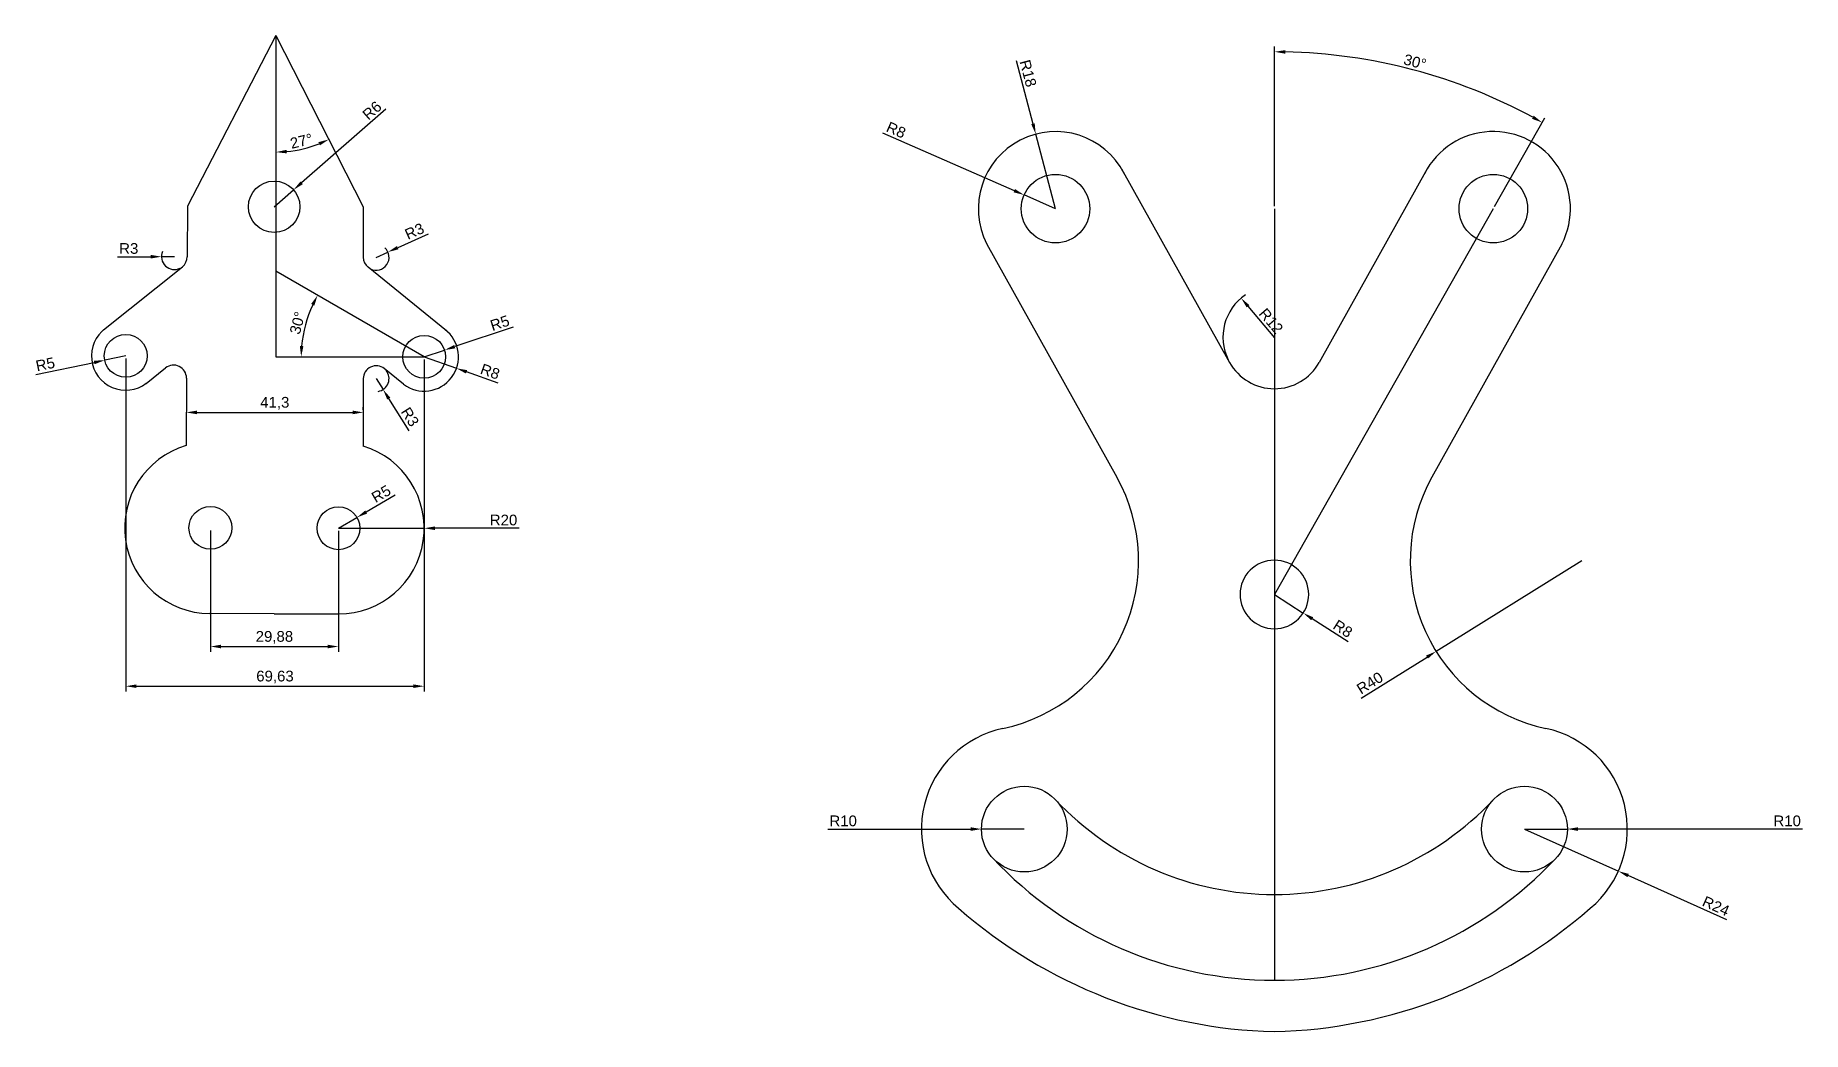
# Model space of a CAD drawing. Header units: millimetres. Extents: x 1460 to 1872, y 2441 to 2674.
import ezdxf

# ---------------------------------------------------------------- set-up
doc = ezdxf.new("R2010")
doc.units = ezdxf.units.MM
doc.styles.get("Standard").update_dxf_attribs({"font": 'arial.ttf'})
doc.dimstyles.new('ISO-25', dxfattribs={"dimtxt": 2.5, "dimasz": 2.5, "dimexe": 1.25, "dimexo": 0.625, "dimtad": 1, "dimtxsty": 'Standard', "dimcen": 2.5, "dimadec": 0, "dimazin": 0, "dimtfac": 1, "dimtmove": 0, "dimatfit": 3, "dimfxl": 1, "dimarcsym": 0})

# ---------------------------------------------------------------- blocks, each defined once
blk = doc.blocks.new('*D2')
at = {"color": 0, "lineweight": -2, "transparency": 16777216}
for p, q in [((1541.44, 2656.71), (1521.76, 2639.53)), ((1515.36, 2633.94), (1519.88, 2637.89))]:
    blk.add_line(p, q, dxfattribs=at)
at = {"color": 0, "transparency": 16777216}
blk.add_solid([(1521.49, 2639.85), (1522.04, 2639.22), (1519.88, 2637.89)], dxfattribs=at)
at = {"layer": 'Defpoints', "color": 0, "transparency": 16777216}
for p in [(1519.88, 2637.89), (1515.36, 2633.94)]:
    blk.add_point(p, dxfattribs=at)
at = {"color": 0, "transparency": 16777216, "insert": (1538.2, 2656.4), "char_height": 2.5, "attachment_point": 5, "rotation": 41.1202}
blk.add_mtext('R6', dxfattribs=at)
blk = doc.blocks.new('*D3')
at = {"color": 0, "lineweight": -2, "transparency": 16777216}
for p, q in [((1551.28, 2627.57), (1544.18, 2624.4)), ((1539.16, 2622.15), (1541.89, 2623.38))]:
    blk.add_line(p, q, dxfattribs=at)
blk.add_arc((1539.16, 2622.15), 3, 242.966, 47.9696, dxfattribs=at)
at = {"color": 0, "transparency": 16777216}
blk.add_solid([(1544.01, 2624.78), (1544.35, 2624.02), (1541.89, 2623.38)], dxfattribs=at)
at = {"layer": 'Defpoints', "color": 0, "transparency": 16777216}
for p in [(1539.16, 2622.15), (1541.89, 2623.38)]:
    blk.add_point(p, dxfattribs=at)
at = {"color": 0, "transparency": 16777216, "insert": (1548.09, 2628.23), "char_height": 2.5, "attachment_point": 5, "rotation": 24.0964}
blk.add_mtext('R3', dxfattribs=at)
blk = doc.blocks.new('*D4')
at = {"color": 0, "lineweight": -2, "transparency": 16777216}
for p, q in [((1571.11, 2605.84), (1557.48, 2601.31)), ((1550.36, 2598.94), (1555.11, 2600.52))]:
    blk.add_line(p, q, dxfattribs=at)
at = {"color": 0, "transparency": 16777216}
blk.add_solid([(1557.35, 2601.7), (1557.61, 2600.91), (1555.11, 2600.52)], dxfattribs=at)
at = {"layer": 'Defpoints', "color": 0, "transparency": 16777216}
for p in [(1550.36, 2598.94), (1555.11, 2600.52)]:
    blk.add_point(p, dxfattribs=at)
at = {"color": 0, "transparency": 16777216, "insert": (1568, 2606.81), "char_height": 2.5, "attachment_point": 5, "rotation": 18.3869}
blk.add_mtext('R5', dxfattribs=at)
blk = doc.blocks.new('*D5')
at = {"color": 0, "lineweight": -2, "transparency": 16777216}
for p, q in [((1550.36, 2598.94), (1557.9, 2596.26)), ((1567.59, 2592.82), (1560.25, 2595.43))]:
    blk.add_line(p, q, dxfattribs=at)
at = {"color": 0, "transparency": 16777216}
blk.add_solid([(1560.39, 2595.82), (1560.11, 2595.03), (1557.9, 2596.26)], dxfattribs=at)
at = {"layer": 'Defpoints', "color": 0, "transparency": 16777216}
for p in [(1550.36, 2598.94), (1557.9, 2596.26)]:
    blk.add_point(p, dxfattribs=at)
at = {"color": 0, "transparency": 16777216, "insert": (1565.74, 2595.49), "char_height": 2.5, "attachment_point": 5, "rotation": 340.4269}
blk.add_mtext('R8', dxfattribs=at)
blk = doc.blocks.new('*D6')
at = {"color": 0, "lineweight": -2, "transparency": 16777216}
for p, q in [((1539.16, 2593.85), (1540.76, 2591.32)), ((1546.85, 2581.67), (1542.09, 2589.2))]:
    blk.add_line(p, q, dxfattribs=at)
blk.add_arc((1539.16, 2593.85), 3, 278.4033, 39.0927, dxfattribs=at)
at = {"color": 0, "transparency": 16777216}
blk.add_solid([(1542.45, 2589.43), (1541.74, 2588.98), (1540.76, 2591.32)], dxfattribs=at)
at = {"layer": 'Defpoints', "color": 0, "transparency": 16777216}
for p in [(1539.16, 2593.85), (1540.76, 2591.32)]:
    blk.add_point(p, dxfattribs=at)
at = {"color": 0, "transparency": 16777216, "insert": (1547.05, 2584.92), "char_height": 2.5, "attachment_point": 5, "rotation": 302.2765}
blk.add_mtext('R3', dxfattribs=at)
blk = doc.blocks.new('*D7')
at = {"color": 0, "lineweight": -2, "transparency": 16777216}
for p, q in [((1543.57, 2566.67), (1536.83, 2562.73)), ((1530.36, 2558.94), (1534.68, 2561.47))]:
    blk.add_line(p, q, dxfattribs=at)
at = {"color": 0, "transparency": 16777216}
blk.add_solid([(1536.62, 2563.09), (1537.04, 2562.37), (1534.68, 2561.47)], dxfattribs=at)
at = {"layer": 'Defpoints', "color": 0, "transparency": 16777216}
for p in [(1534.68, 2561.47), (1530.36, 2558.94)]:
    blk.add_point(p, dxfattribs=at)
at = {"color": 0, "transparency": 16777216, "insert": (1540.32, 2566.97), "char_height": 2.5, "attachment_point": 5, "rotation": 30.3405}
blk.add_mtext('R5', dxfattribs=at)
blk = doc.blocks.new('*D8')
at = {"color": 0, "lineweight": -2, "transparency": 16777216}
for p, q in [((1530.36, 2558.94), (1550.36, 2558.94)), ((1572.48, 2558.94), (1552.86, 2558.94))]:
    blk.add_line(p, q, dxfattribs=at)
at = {"color": 0, "transparency": 16777216}
blk.add_solid([(1552.86, 2559.36), (1552.86, 2558.53), (1550.36, 2558.94)], dxfattribs=at)
at = {"layer": 'Defpoints', "color": 0, "transparency": 16777216}
for p in [(1530.36, 2558.94), (1550.36, 2558.94)]:
    blk.add_point(p, dxfattribs=at)
at = {"color": 0, "transparency": 16777216, "insert": (1568.87, 2560.85), "char_height": 2.5, "attachment_point": 5}
blk.add_mtext('R20', dxfattribs=at)
blk = doc.blocks.new('*D9')
at = {"color": 0, "lineweight": -2, "transparency": 16777216}
for p, q in [((1459.76, 2594.8), (1473.39, 2597.63)), ((1480.73, 2599.16), (1475.84, 2598.14))]:
    blk.add_line(p, q, dxfattribs=at)
at = {"color": 0, "transparency": 16777216}
blk.add_solid([(1473.3, 2598.04), (1473.47, 2597.22), (1475.84, 2598.14)], dxfattribs=at)
at = {"layer": 'Defpoints', "color": 0, "transparency": 16777216}
for p in [(1475.84, 2598.14), (1480.73, 2599.16)]:
    blk.add_point(p, dxfattribs=at)
at = {"color": 0, "transparency": 16777216, "insert": (1461.97, 2597.2), "char_height": 2.5, "attachment_point": 5, "rotation": 11.7389}
blk.add_mtext('R5', dxfattribs=at)
blk = doc.blocks.new('*D10')
at = {"color": 0, "lineweight": -2, "transparency": 16777216}
for p, q in [((1478.8, 2622.3), (1486.58, 2622.3)), ((1492.08, 2622.3), (1489.08, 2622.3))]:
    blk.add_line(p, q, dxfattribs=at)
blk.add_arc((1492.08, 2622.3), 3, 156.1268, 296.6812, dxfattribs=at)
at = {"color": 0, "transparency": 16777216}
blk.add_solid([(1486.58, 2622.71), (1486.58, 2621.88), (1489.08, 2622.3)], dxfattribs=at)
at = {"layer": 'Defpoints', "color": 0, "transparency": 16777216}
for p in [(1489.08, 2622.3), (1492.08, 2622.3)]:
    blk.add_point(p, dxfattribs=at)
at = {"color": 0, "transparency": 16777216, "insert": (1481.44, 2624.2), "char_height": 2.5, "attachment_point": 5}
blk.add_mtext('R3', dxfattribs=at)
blk = doc.blocks.new('*D11')
at = {"color": 0, "lineweight": -2, "transparency": 16777216}
for p, q in [((1480.73, 2598.53), (1480.73, 2520.84)), ((1550.36, 2598.32), (1550.36, 2520.84)), ((1483.23, 2522.09), (1547.86, 2522.09))]:
    blk.add_line(p, q, dxfattribs=at)
at = {"color": 0, "transparency": 16777216}
for points in [[(1483.23, 2522.51), (1483.23, 2521.68), (1480.73, 2522.09)], [(1547.86, 2522.51), (1547.86, 2521.68), (1550.36, 2522.09)]]:
    blk.add_solid(points, dxfattribs=at)
at = {"layer": 'Defpoints', "color": 0, "transparency": 16777216}
for p in [(1480.73, 2599.16), (1550.36, 2598.94), (1550.36, 2522.09)]:
    blk.add_point(p, dxfattribs=at)
at = {"color": 0, "transparency": 16777216, "insert": (1515.55, 2524.22), "char_height": 2.5, "attachment_point": 5}
blk.add_mtext('69,63', dxfattribs=at)
blk = doc.blocks.new('*D12')
at = {"color": 0, "lineweight": -2, "transparency": 16777216}
for p, q in [((1500.48, 2558.41), (1500.48, 2530.1)), ((1530.36, 2558.32), (1530.36, 2530.1)), ((1502.98, 2531.35), (1527.86, 2531.35))]:
    blk.add_line(p, q, dxfattribs=at)
at = {"color": 0, "transparency": 16777216}
for points in [[(1502.98, 2531.77), (1502.98, 2530.93), (1500.48, 2531.35)], [(1527.86, 2531.77), (1527.86, 2530.93), (1530.36, 2531.35)]]:
    blk.add_solid(points, dxfattribs=at)
at = {"layer": 'Defpoints', "color": 0, "transparency": 16777216}
for p in [(1500.48, 2559.04), (1530.36, 2558.94), (1530.36, 2531.35)]:
    blk.add_point(p, dxfattribs=at)
at = {"color": 0, "transparency": 16777216, "insert": (1515.42, 2533.48), "char_height": 2.5, "attachment_point": 5}
blk.add_mtext('29,88', dxfattribs=at)
blk = doc.blocks.new('*D13')
at = {"color": 0, "lineweight": -2, "transparency": 16777216}
blk.add_arc((1550.36, 2598.94), 28.7, 154.9917, 175.0119, dxfattribs=at)
at = {"color": 0, "transparency": 16777216}
for points in [[(1523.98, 2611.27), (1524.72, 2610.89), (1525.5, 2613.3)], [(1522.18, 2601.42), (1521.35, 2601.46), (1521.66, 2598.94)]]:
    blk.add_solid(points, dxfattribs=at)
at = {"layer": 'Defpoints', "color": 0, "transparency": 16777216}
for p in [(1515.78, 2618.91), (1523.39, 2608.76), (1515.78, 2598.94), (1550.36, 2598.94), (1550.36, 2598.94)]:
    blk.add_point(p, dxfattribs=at)
at = {"color": 0, "transparency": 16777216, "insert": (1520.8, 2606.86), "char_height": 2.5, "attachment_point": 5, "rotation": 75.0018}
blk.add_mtext('30°', dxfattribs=at)
blk = doc.blocks.new('*D14')
at = {"color": 0, "lineweight": -2, "transparency": 16777216}
blk.add_arc((1515.78, 2673.94), 27.24, 275.2598, 291.7402, dxfattribs=at)
at = {"color": 0, "transparency": 16777216}
for points in [[(1518.29, 2646.4), (1518.25, 2647.23), (1515.78, 2646.7)], [(1525.69, 2649.02), (1526.04, 2648.26), (1528.14, 2649.67)]]:
    blk.add_solid(points, dxfattribs=at)
at = {"layer": 'Defpoints', "color": 0, "transparency": 16777216}
for p in [(1515.78, 2673.94), (1515.78, 2673.94), (1520.04, 2647.03), (1515.78, 2633.94), (1536.16, 2633.94)]:
    blk.add_point(p, dxfattribs=at)
at = {"color": 0, "transparency": 16777216, "insert": (1521.7, 2649.28), "char_height": 2.5, "attachment_point": 5, "rotation": 13.5}
blk.add_mtext('27°', dxfattribs=at)
blk = doc.blocks.new('*D15')
at = {"color": 0, "lineweight": -2, "transparency": 16777216}
for p, q in [((1494.85, 2585.47), (1494.85, 2584.72)), ((1497.35, 2585.97), (1533.66, 2585.97)), ((1536.16, 2586.59), (1536.16, 2587.22))]:
    blk.add_line(p, q, dxfattribs=at)
at = {"color": 0, "transparency": 16777216}
for points in [[(1497.35, 2586.39), (1497.35, 2585.55), (1494.85, 2585.97)], [(1533.66, 2586.39), (1533.66, 2585.55), (1536.16, 2585.97)]]:
    blk.add_solid(points, dxfattribs=at)
at = {"layer": 'Defpoints', "color": 0, "transparency": 16777216}
for p in [(1494.85, 2586.1), (1536.16, 2585.97), (1536.16, 2585.97)]:
    blk.add_point(p, dxfattribs=at)
at = {"color": 0, "transparency": 16777216, "insert": (1515.51, 2588.1), "char_height": 2.5, "attachment_point": 5}
blk.add_mtext('41,3', dxfattribs=at)
blk = doc.blocks.new('*D18')
at = {"color": 0, "lineweight": -2, "transparency": 16777216}
for p, q in [((1748.72, 2634.12), (1748.72, 2671.35)), ((1800.07, 2634.04), (1811.79, 2654.7))]:
    blk.add_line(p, q, dxfattribs=at)
blk.add_arc((1748.72, 2543.53), 126.56, 61.5606, 88.8682, dxfattribs=at)
at = {"color": 0, "transparency": 16777216}
for points in [[(1751.21, 2669.66), (1751.22, 2670.49), (1748.72, 2670.1)], [(1809.19, 2655.19), (1808.79, 2654.46), (1811.18, 2653.61)]]:
    blk.add_solid(points, dxfattribs=at)
at = {"layer": 'Defpoints', "color": 0, "transparency": 16777216}
for p in [(1791.41, 2662.68), (1748.72, 2633.5), (1799.77, 2633.5), (1748.7, 2543.5), (1748.72, 2453.5)]:
    blk.add_point(p, dxfattribs=at)
at = {"color": 0, "transparency": 16777216, "insert": (1781.5, 2667.75), "char_height": 2.5, "attachment_point": 5, "rotation": 345.2144}
blk.add_mtext('30°', dxfattribs=at)
blk = doc.blocks.new('*D19')
at = {"color": 0, "lineweight": -2, "transparency": 16777216}
for p, q in [((1657.27, 2651.17), (1688.01, 2637.71)), ((1697.63, 2633.5), (1690.3, 2636.71))]:
    blk.add_line(p, q, dxfattribs=at)
at = {"color": 0, "transparency": 16777216}
blk.add_solid([(1688.18, 2638.09), (1687.85, 2637.33), (1690.3, 2636.71)], dxfattribs=at)
at = {"layer": 'Defpoints', "color": 0, "transparency": 16777216}
for p in [(1690.3, 2636.71), (1697.63, 2633.5)]:
    blk.add_point(p, dxfattribs=at)
at = {"color": 0, "transparency": 16777216, "insert": (1660.45, 2651.85), "char_height": 2.5, "attachment_point": 5, "rotation": 336.3575}
blk.add_mtext('R8', dxfattribs=at)
blk = doc.blocks.new('*D20')
at = {"color": 0, "lineweight": -2, "transparency": 16777216}
for p, q in [((1688.46, 2668.08), (1692.38, 2653.31)), ((1697.63, 2633.5), (1693.02, 2650.9))]:
    blk.add_line(p, q, dxfattribs=at)
at = {"color": 0, "transparency": 16777216}
blk.add_solid([(1692.78, 2653.42), (1691.98, 2653.21), (1693.02, 2650.9)], dxfattribs=at)
at = {"layer": 'Defpoints', "color": 0, "transparency": 16777216}
for p in [(1693.02, 2650.9), (1697.63, 2633.5)]:
    blk.add_point(p, dxfattribs=at)
at = {"color": 0, "transparency": 16777216, "insert": (1691.23, 2665.07), "char_height": 2.5, "attachment_point": 5, "rotation": 284.8456}
blk.add_mtext('R18', dxfattribs=at)
blk = doc.blocks.new('*D21')
at = {"color": 0, "lineweight": -2, "transparency": 16777216}
blk.add_line((1748.83, 2603.35), (1742.54, 2610.73), dxfattribs=at)
blk.add_arc((1748.7, 2603.5), 12, 124.4085, 206.1618, dxfattribs=at)
at = {"color": 0, "transparency": 16777216}
blk.add_solid([(1742.86, 2611), (1742.23, 2610.46), (1740.92, 2612.64)], dxfattribs=at)
at = {"layer": 'Defpoints', "color": 0, "transparency": 16777216}
for p in [(1740.92, 2612.64), (1748.7, 2603.5)]:
    blk.add_point(p, dxfattribs=at)
at = {"color": 0, "transparency": 16777216, "insert": (1747.93, 2607.31), "char_height": 2.5, "attachment_point": 5, "rotation": 310.3769}
blk.add_mtext('R12', dxfattribs=at)
blk = doc.blocks.new('*D22')
at = {"color": 0, "lineweight": -2, "transparency": 16777216}
for p, q in [((1820.38, 2551.35), (1786.42, 2530.21)), ((1768.91, 2519.31), (1784.3, 2528.89))]:
    blk.add_line(p, q, dxfattribs=at)
at = {"color": 0, "transparency": 16777216}
blk.add_solid([(1784.08, 2529.25), (1784.52, 2528.54), (1786.42, 2530.21)], dxfattribs=at)
at = {"layer": 'Defpoints', "color": 0, "transparency": 16777216}
for p in [(1820.38, 2551.35), (1786.42, 2530.21)]:
    blk.add_point(p, dxfattribs=at)
at = {"color": 0, "transparency": 16777216, "insert": (1770.97, 2522.83), "char_height": 2.5, "attachment_point": 5, "rotation": 31.9042}
blk.add_mtext('R40', dxfattribs=at)
blk = doc.blocks.new('*D23')
at = {"color": 0, "lineweight": -2, "transparency": 16777216}
for p, q in [((1807.04, 2488.76), (1828.94, 2478.94)), ((1854.23, 2467.61), (1831.22, 2477.92))]:
    blk.add_line(p, q, dxfattribs=at)
at = {"color": 0, "transparency": 16777216}
blk.add_solid([(1831.39, 2478.3), (1831.05, 2477.54), (1828.94, 2478.94)], dxfattribs=at)
at = {"layer": 'Defpoints', "color": 0, "transparency": 16777216}
for p in [(1807.04, 2488.76), (1828.94, 2478.94)]:
    blk.add_point(p, dxfattribs=at)
at = {"color": 0, "transparency": 16777216, "insert": (1851.71, 2470.8), "char_height": 2.5, "attachment_point": 5, "rotation": 335.8619}
blk.add_mtext('R24', dxfattribs=at)
blk = doc.blocks.new('*D24')
at = {"color": 0, "lineweight": -2, "transparency": 16777216}
for p, q in [((1807.04, 2488.76), (1817.04, 2488.76)), ((1871.93, 2488.76), (1819.54, 2488.76))]:
    blk.add_line(p, q, dxfattribs=at)
at = {"color": 0, "transparency": 16777216}
blk.add_solid([(1819.54, 2489.18), (1819.54, 2488.34), (1817.04, 2488.76)], dxfattribs=at)
at = {"layer": 'Defpoints', "color": 0, "transparency": 16777216}
for p in [(1807.04, 2488.76), (1817.04, 2488.76)]:
    blk.add_point(p, dxfattribs=at)
at = {"color": 0, "transparency": 16777216, "insert": (1868.32, 2490.66), "char_height": 2.5, "attachment_point": 5}
blk.add_mtext('R10', dxfattribs=at)
blk = doc.blocks.new('*D25')
at = {"color": 0, "lineweight": -2, "transparency": 16777216}
for p, q in [((1748.7, 2543.5), (1755.43, 2539.17)), ((1765.87, 2532.46), (1757.53, 2537.82))]:
    blk.add_line(p, q, dxfattribs=at)
at = {"color": 0, "transparency": 16777216}
blk.add_solid([(1757.76, 2538.17), (1757.31, 2537.47), (1755.43, 2539.17)], dxfattribs=at)
at = {"layer": 'Defpoints', "color": 0, "transparency": 16777216}
for p in [(1748.7, 2543.5), (1755.43, 2539.17)]:
    blk.add_point(p, dxfattribs=at)
at = {"color": 0, "transparency": 16777216, "insert": (1764.67, 2535.49), "char_height": 2.5, "attachment_point": 5, "rotation": 327.275}
blk.add_mtext('R8', dxfattribs=at)
blk = doc.blocks.new('*D26')
at = {"color": 0, "lineweight": -2, "transparency": 16777216}
for p, q in [((1644.49, 2488.76), (1677.86, 2488.76)), ((1690.36, 2488.76), (1680.36, 2488.76))]:
    blk.add_line(p, q, dxfattribs=at)
at = {"color": 0, "transparency": 16777216}
blk.add_solid([(1677.86, 2489.18), (1677.86, 2488.34), (1680.36, 2488.76)], dxfattribs=at)
at = {"layer": 'Defpoints', "color": 0, "transparency": 16777216}
for p in [(1680.36, 2488.76), (1690.36, 2488.76)]:
    blk.add_point(p, dxfattribs=at)
at = {"color": 0, "transparency": 16777216, "insert": (1648.1, 2490.66), "char_height": 2.5, "attachment_point": 5}
blk.add_mtext('R10', dxfattribs=at)

msp = doc.modelspace()

# ---------------------------------------------------------------- linework, layer by layer
for p, q in [((1515.776, 2673.941), (1495.15, 2634.07)), ((1515.776, 2673.941), (1495.15, 2634.07)), ((1515.776, 2673.941), (1536.156, 2633.944)), ((1515.776, 2673.941), (1536.156, 2633.944)), ((1495.15, 2634.07), (1495.078, 2622.277)), ((1495.15, 2634.07), (1495.078, 2622.277)), ((1536.156, 2633.944), (1536.156, 2622.151)), ((1536.156, 2633.944), (1536.156, 2622.151)), ((1475.548, 2605.252), (1493.95, 2619.952)), ((1475.548, 2605.252), (1493.95, 2619.952)), ((1555.581, 2605.005), (1537.269, 2619.819)), ((1555.581, 2605.005), (1537.269, 2619.819)), ((1485.534, 2592.751), (1490.031, 2596.343)), ((1485.534, 2592.751), (1490.031, 2596.343)), ((1494.904, 2593.981), (1494.806, 2578.213)), ((1494.904, 2593.981), (1494.806, 2578.213)), ((1536.156, 2593.854), (1536.156, 2578.086)), ((1536.156, 2593.854), (1536.156, 2578.086)), ((1545.518, 2592.566), (1541.043, 2596.186)), ((1545.518, 2592.566), (1541.043, 2596.186)), ((1485.534, 2592.751), (1485.529, 2592.757)), ((1485.534, 2592.751), (1485.529, 2592.757)), ((1545.518, 2592.566), (1545.523, 2592.572)), ((1545.518, 2592.566), (1545.523, 2592.572)), ((1515.361, 2538.944), (1500.361, 2539.036)), ((1515.361, 2538.944), (1500.361, 2539.036)), ((1515.361, 2538.944), (1530.361, 2538.944)), ((1515.361, 2538.944), (1530.361, 2538.944))]:
    msp.add_line(p, q)
at = {"color": 8}
for p, q in [((1515.776, 2673.941), (1515.776, 2633.941)), ((1713.053, 2642.78), (1713.053, 2642.78)), ((1713.053, 2642.78), (1738.217, 2597.653)), ((1784.343, 2642.78), (1759.179, 2597.653)), ((1784.343, 2642.78), (1784.343, 2642.78)), ((1515.776, 2633.941), (1515.776, 2598.941)), ((1681.611, 2625.247), (1681.628, 2625.256)), ((1681.611, 2625.247), (1711.953, 2570.835)), ((1815.785, 2625.247), (1785.443, 2570.835)), ((1815.768, 2625.256), (1815.785, 2625.247)), ((1550.361, 2598.944), (1515.776, 2618.911)), ((1515.776, 2598.941), (1550.361, 2598.944))]:
    msp.add_line(p, q, dxfattribs=at)
at = {"color": 177, "true_color": 0x293189}
msp.add_line((1799.765, 2633.497), (1748.698, 2543.497), dxfattribs=at)
at = {"color": 244, "true_color": 0x991b1e}
msp.add_line((1748.718, 2633.497), (1748.718, 2453.497), dxfattribs=at)
for centre, radius in [((1515.361, 2633.944), 6), ((1515.361, 2633.944), 6), ((1480.731, 2599.158), 5), ((1550.361, 2598.944), 5), ((1500.484, 2559.036), 5), ((1500.484, 2559.036), 5), ((1530.361, 2558.944), 5), ((1530.361, 2558.944), 5)]:
    msp.add_circle(centre, radius)
at = {"color": 8}
for centre, radius in [((1697.631, 2633.497), 8), ((1799.765, 2633.497), 8), ((1690.357, 2488.759), 10), ((1807.039, 2488.759), 10)]:
    msp.add_circle(centre, radius, dxfattribs=at)
for centre, radius, start, end in [((1697.631, 2633.497), 18, 27.24686, 207.24686), ((1799.765, 2633.497), 18, 332.75314, 152.75314), ((1748.698, 2603.497), 12, 209.14591, 270), ((1748.698, 2603.497), 12, 270, 330.85409), ((1677.018, 2551.353), 40, 282.02965, 29.14591), ((1820.378, 2551.353), 40, 150.85409, 257.97035), ((1748.698, 2543.497), 8, 90, 270), ((1748.698, 2543.497), 8, 270, 90), ((1690.357, 2488.759), 24, 102.02965, 230.31743), ((1807.039, 2488.759), 24, 309.68257, 77.97035), ((1748.698, 2543.497), 70, 223.175, 270), ((1748.698, 2543.497), 70, 270, 316.825), ((1748.698, 2543.497), 90, 223.175, 270), ((1748.698, 2543.497), 90, 270, 316.825), ((1751.598, 2557.554), 116.093, 228.7366, 268.56866), ((1745.798, 2557.554), 116.093, 271.43134, 311.2634)]:
    msp.add_arc(centre, radius, start, end, dxfattribs=at)
for centre, radius, start, end in [((1492.078, 2622.296), 3, 308.61781, 359.64716), ((1492.078, 2622.296), 3, 308.61781, 359.64716), ((1539.156, 2622.151), 3, 180, 231.02935), ((1539.156, 2622.151), 3, 180, 231.02935), ((1480.731, 2599.158), 8, 126.85293, 306.85293), ((1480.731, 2599.158), 8, 126.85293, 306.85293), ((1550.361, 2598.944), 8, 232.79423, 52.79423), ((1550.361, 2598.944), 8, 232.79423, 52.79423), ((1491.904, 2593.999), 3, 359.64716, 128.61781), ((1491.904, 2593.999), 3, 359.64716, 128.61781), ((1539.156, 2593.854), 3, 51.02935, 180), ((1539.156, 2593.854), 3, 51.02935, 180), ((1500.484, 2559.036), 20, 106.49191, 269.64716), ((1500.484, 2559.036), 20, 106.49191, 269.64716), ((1530.361, 2558.944), 20, 270, 73.15525), ((1530.361, 2558.944), 20, 270, 73.15525)]:
    msp.add_arc(centre, radius, start, end)

# ---------------------------------------------------------------- dimensions: what is measured, and where the dimension line sits
for base, line1, line2, picture, middle in [((1520.038, 2647.035), ((1515.776, 2673.941), (1536.156, 2633.944)), ((1515.776, 2673.941), (1515.776, 2633.941)), '*D14', (1521.697, 2649.28)), ((1523.387, 2608.761), ((1550.361, 2598.944), (1515.776, 2618.911)), ((1515.776, 2598.941), (1550.361, 2598.944)), '*D13', (1520.796, 2606.864))]:
    dim = msp.add_angular_dim_2l(base=base, line1=line1, line2=line2, dimstyle='ISO-25', dxfattribs=at)
    dim.commit()
    dim.dimension.update_dxf_attribs({"geometry": picture, "text_midpoint": middle})
at = {"color": 240, "true_color": 0xed1f24}
for center, mpoint, picture, middle in [((1697.631, 2633.497), (1693.019, 2650.896), '*D20', (1689.39, 2664.587)), ((1697.631, 2633.497), (1690.302, 2636.705), '*D19', (1659.692, 2650.106)), ((1748.698, 2603.497), (1740.924, 2612.639), '*D21', (1746.495, 2606.088)), ((1820.378, 2551.353), (1786.421, 2530.213), '*D22', (1771.976, 2521.221)), ((1748.698, 2543.497), (1755.428, 2539.172), '*D25', (1763.645, 2533.892)), ((1690.357, 2488.759), (1680.357, 2488.759), '*D26', (1648.101, 2488.759)), ((1807.039, 2488.759), (1817.039, 2488.759), '*D24', (1868.323, 2488.759)), ((1807.039, 2488.759), (1828.941, 2478.944), '*D23', (1850.937, 2469.088))]:
    dim = msp.add_radius_dim(center=center, mpoint=mpoint, dimstyle='ISO-25', dxfattribs=at)
    dim.commit()
    dim.dimension.update_dxf_attribs({"geometry": picture, "text_midpoint": middle, "dimtype": 164})
at = {"color": 177, "true_color": 0x293189}
dim = msp.add_angular_dim_2l(base=(1791.412, 2662.679), line1=((1799.765, 2633.497), (1748.698, 2543.497)), line2=((1748.718, 2633.497), (1748.718, 2453.497)), dimstyle='ISO-25', dxfattribs=at)
dim.commit()
dim.dimension.update_dxf_attribs({"geometry": '*D18', "text_midpoint": (1781.503, 2667.745)})
at = {"color": 8}
for center, mpoint, picture, middle in [((1515.361, 2633.944), (1519.881, 2637.889), '*D2', (1539.448, 2654.971)), ((1550.361, 2598.944), (1555.105, 2600.521), '*D4', (1568.597, 2605.005)), ((1480.731, 2599.158), (1475.835, 2598.141), '*D9', (1462.353, 2595.339)), ((1539.156, 2593.854), (1540.758, 2591.317), '*D6', (1545.441, 2583.903)), ((1530.361, 2558.944), (1550.361, 2558.944), '*D8', (1568.869, 2558.944))]:
    dim = msp.add_radius_dim(center=center, mpoint=mpoint, dimstyle='ISO-25', dxfattribs=at)
    dim.commit()
    dim.dimension.update_dxf_attribs({"geometry": picture, "text_midpoint": middle, "dimtype": 164})
for center, mpoint, picture, middle in [((1539.156, 2622.151), (1541.895, 2623.376), '*D3', (1548.093, 2628.232)), ((1492.078, 2622.296), (1489.078, 2622.296), '*D10', (1481.437, 2624.198)), ((1550.361, 2598.944), (1557.898, 2596.264), '*D5', (1565.737, 2595.495)), ((1530.361, 2558.944), (1534.676, 2561.469), '*D7', (1540.32, 2566.97))]:
    dim = msp.add_radius_dim(center=center, mpoint=mpoint, dimstyle='ISO-25', dxfattribs=at)
    dim.commit()
    dim.dimension.update_dxf_attribs({"geometry": picture, "text_midpoint": middle})
for base, p1, p2, picture, middle in [((1550.361, 2522.092), (1480.731, 2599.158), (1550.361, 2598.944), '*D11', (1515.546, 2524.22)), ((1536.156, 2585.97), (1494.855, 2586.097), (1536.156, 2585.97), '*D15', (1515.506, 2588.097)), ((1530.361, 2531.35), (1500.484, 2559.036), (1530.361, 2558.944), '*D12', (1515.422, 2533.478))]:
    dim = msp.add_linear_dim(base=base, p1=p1, p2=p2, dimstyle='ISO-25', dxfattribs=at)
    dim.commit()
    dim.dimension.update_dxf_attribs({"geometry": picture, "text_midpoint": middle})

doc.saveas('drawing.dxf')
